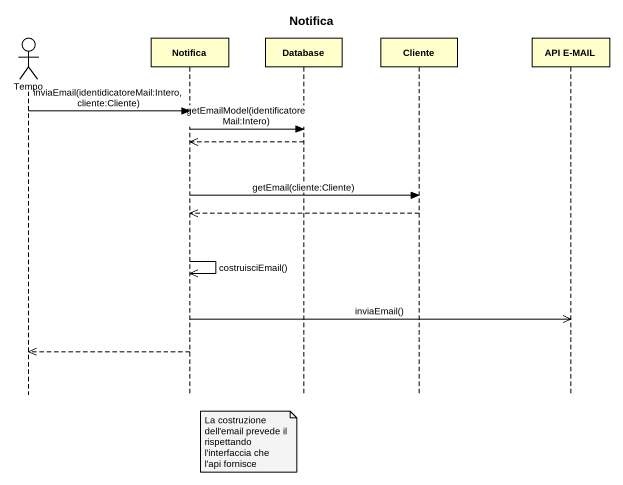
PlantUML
@startuml
title Notifica
hide footbox
actor Tempo
participant Notifica
participant "Database" as Database_
participant Cliente
participant "API E-MAIL" as API_E_MAIL

Tempo -> Notifica : inviaEmail(identidicatoreMail:Intero, cliente:Cliente)
Notifica -> Database_ : getEmailModel(identificatoreMail:Intero)
Database_ -->> Notifica
Notifica -> Cliente : getEmail(cliente:Cliente)
Cliente -->> Notifica
Notifica ->> Notifica : costruisciEmail()
Notifica ->> API_E_MAIL : inviaEmail()
Notifica -->> Tempo
note left of Database_ : La costruzione dell'email prevede il rispettando l'interfaccia che l'api fornisce
@enduml
